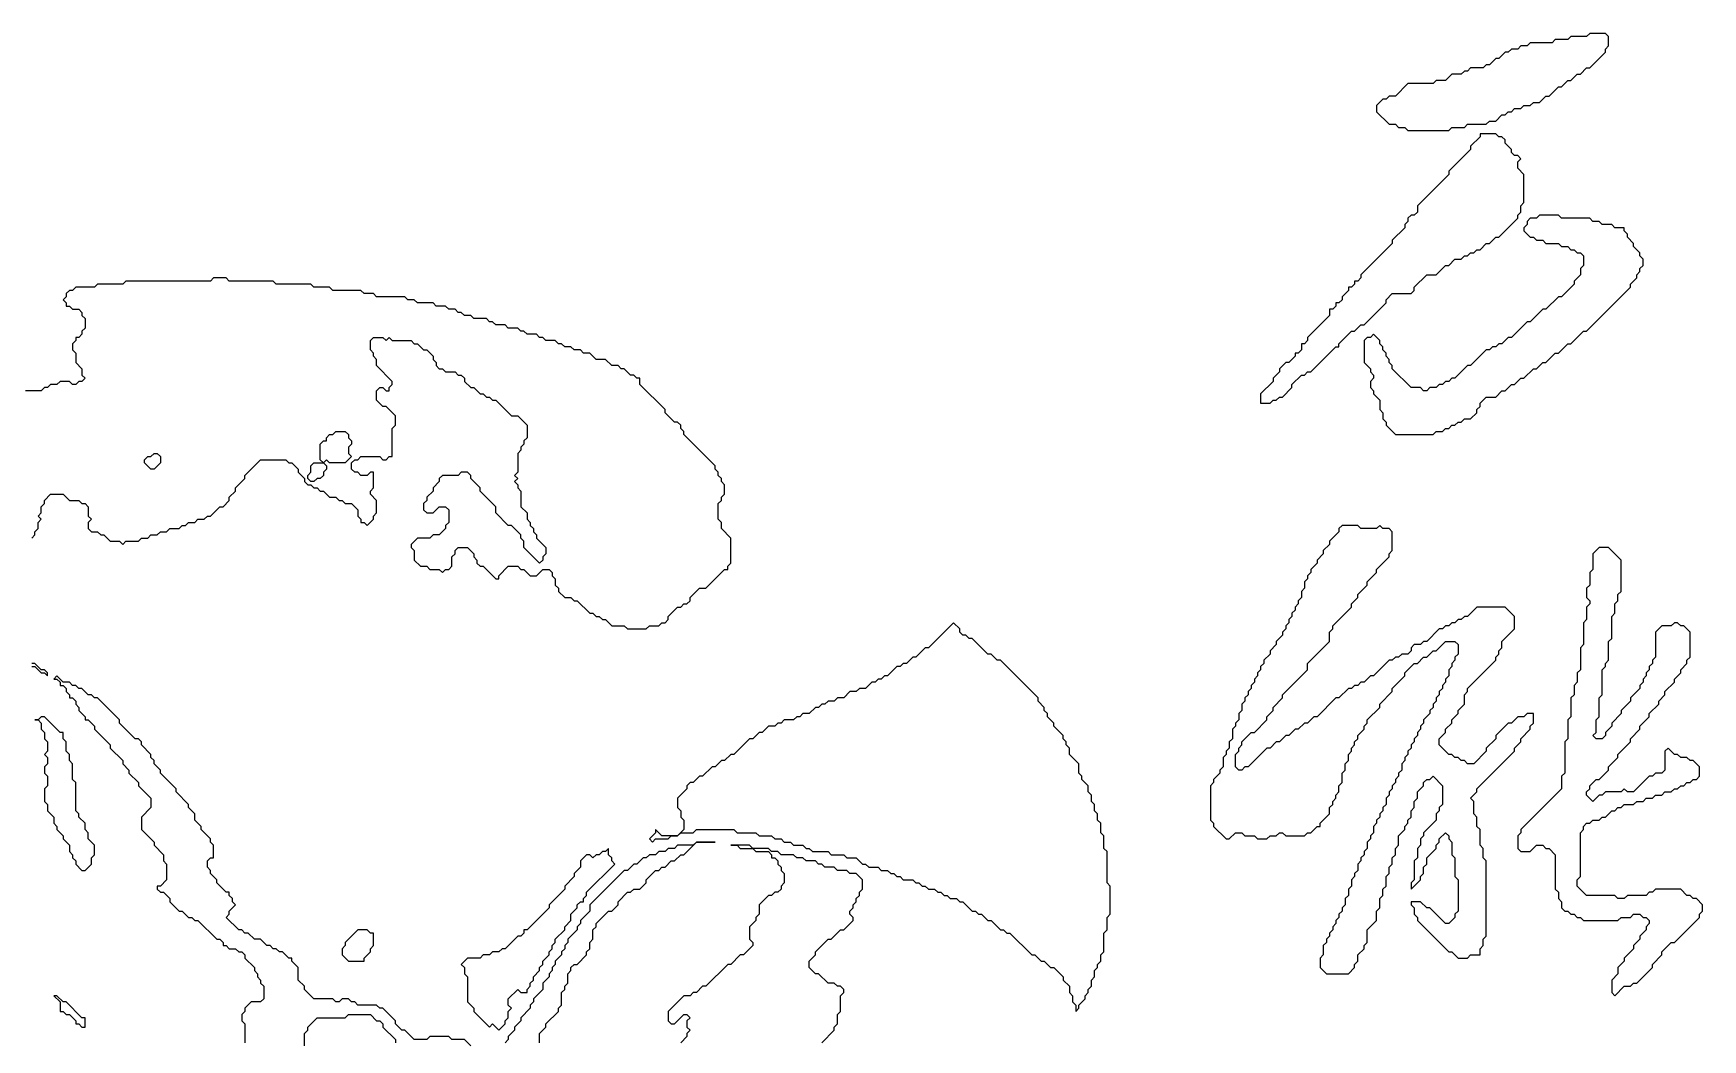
# Model space of a CAD drawing. Header units: millimetres. Extents: x 50 to 500, y 6 to 500.
# Drawn here: x 233.2 to 499.5, y 339 to 499.5 of the extents above; entities that cross this region are included whole.
import ezdxf

# ---------------------------------------------------------------- set-up
doc = ezdxf.new("R2010")
doc.units = ezdxf.units.MM

msp = doc.modelspace()

# ---------------------------------------------------------------- linework, layer by layer
for points in [[(481.5, 499.5), (481, 499), (478.5, 499), (478, 498.5), (476, 498.5), (475.5, 498), (472, 498), (471.5, 497.5), (470.5, 497.5), (470, 497), (469, 497), (468.5, 496.5), (468, 496.5), (467, 495.5), (466.5, 495.5), (465.5, 494.5), (465, 494.5), (464.5, 494), (462.5, 494), (462, 493.5), (461.5, 493.5), (461, 493), (459.5, 493), (458.5, 492), (457, 492), (456.5, 491.5), (452.5, 491.5), (450.5, 489.5), (449.5, 489.5), (449, 489), (448.5, 489), (447.5, 488), (447.5, 487), (449.5, 485), (450.5, 485), (451, 484.5), (452, 484.5), (452.5, 484), (459, 484), (459.5, 484.5), (461.5, 484.5), (462, 485), (465, 485), (465.5, 485.5), (466.5, 485.5), (467.5, 486.5), (468, 486.5), (468.5, 487), (469, 487), (469.5, 487.5), (470.5, 487.5), (471, 488), (472, 488), (472.5, 488.5), (473.5, 488.5), (474.5, 489.5), (475, 489.5), (476.5, 491), (477, 491), (478, 492), (478.5, 492), (479.5, 493), (480, 493), (481, 494), (481.5, 494), (484, 496.5), (484, 497), (484.5, 497.5), (484.5, 499), (484, 499.5)], [(464, 483.5), (464, 483), (462.5, 481.5), (462.5, 481), (459, 477.5), (459, 477), (454, 472), (454, 471), (453.5, 470.5), (453, 470.5), (452.5, 470), (452.5, 469.5), (452, 469), (452, 468.5), (450, 466.5), (450, 466), (445, 461), (445, 460.5), (444.5, 460), (444, 460), (444, 459.5), (443.5, 459), (443, 459), (443, 458.5), (442, 457.5), (442, 457), (441.5, 456.5), (441, 456.5), (441, 456), (440.5, 455.5), (440, 455.5), (440, 454.5), (436.5, 451), (436.5, 450.5), (436, 450), (435.5, 450), (435.5, 449), (435, 448.5), (434.5, 448.5), (434.5, 448), (433.5, 447), (433, 447), (432, 446), (432, 445.5), (431, 444.5), (431, 444), (429, 442), (429, 440.5), (430.5, 440.5), (431, 441), (431.5, 441), (432, 441.5), (432.5, 441.5), (434, 443), (434, 443.5), (435.5, 445), (436, 445), (436.5, 445.5), (437, 445.5), (441, 449.5), (441.5, 449.5), (441.5, 450), (443.5, 452), (444, 452), (445, 453), (445.5, 453), (449, 456.5), (449, 457), (450, 458), (453, 458), (453.5, 458.5), (453.5, 459), (455.5, 461), (457, 461), (458.5, 462.5), (459, 462.5), (460, 463.5), (461, 463.5), (461.5, 464), (462, 464), (462.5, 464.5), (463, 464.5), (463.5, 465), (464, 465), (465, 466), (465.5, 466), (466.5, 467), (467, 467), (470, 470), (470, 470.5), (470.5, 471), (470.5, 472), (471, 472.5), (471, 477), (470, 478), (470, 479), (470.5, 479.5), (470, 480), (469.5, 480), (469, 480.5), (469, 481), (468, 482), (468, 482.5), (467.5, 483), (467, 483), (466.5, 483.5)], [(473.5, 470.5), (473, 470), (472, 470), (471.5, 469.5), (471.5, 469), (471, 468.5), (471, 468), (472, 467), (472.5, 467), (473, 466.5), (474, 466.5), (474.5, 466), (476.5, 466), (477, 465.5), (478, 465.5), (478.5, 465), (479, 465), (479.5, 464.5), (480, 464.5), (480.5, 464), (480.5, 462.5), (480, 462), (480, 461), (479, 460), (479, 459.5), (477, 457.5), (476.5, 457.5), (474.5, 455.5), (474, 455.5), (472, 453.5), (471.5, 453.5), (469, 451), (468.5, 451), (467.5, 450), (467, 450), (466.5, 449.5), (466, 449.5), (465.5, 449), (465, 449), (462.5, 446.5), (462, 446.5), (460, 444.5), (459.5, 444.5), (459, 444), (458.5, 444), (458, 443.5), (457.5, 443.5), (457, 443), (456, 443), (455.5, 442.5), (455, 442.5), (454.5, 443), (453, 443), (450, 446), (450, 446.5), (449.5, 447), (449.5, 447.5), (449, 448), (449, 448.5), (448.5, 449), (448.5, 449.5), (448, 450), (448, 450.5), (447, 451.5), (446.5, 451), (446, 451), (445.5, 450.5), (445.5, 447), (446.5, 446), (446.5, 445.5), (447, 445), (447, 444.5), (446.5, 444), (446.5, 443), (447, 442.5), (447, 442), (448, 441), (448, 439.5), (448.5, 439), (448.5, 438), (449, 437.5), (449, 437), (450.5, 435.5), (456.5, 435.5), (457, 436), (458, 436), (458.5, 436.5), (459, 436.5), (459.5, 437), (460, 437), (460.5, 437.5), (461, 437.5), (461.5, 438), (462.5, 438), (463.5, 439), (463.5, 439.5), (464, 440), (464, 440.5), (465, 441.5), (466.5, 441.5), (467.5, 442.5), (468, 442.5), (469, 443.5), (469.5, 443.5), (470.5, 444.5), (471, 444.5), (472.5, 446), (473, 446), (474, 447), (474.5, 447), (476, 448.5), (476.5, 448.5), (478, 450), (478.5, 450), (480.5, 452), (481, 452), (488, 459), (488, 459.5), (489, 460.5), (489, 461), (489.5, 461.5), (489.5, 462), (490, 462.5), (490, 463.5), (489.5, 464), (489.5, 464.5), (488.5, 465.5), (488.5, 466), (487.5, 467), (487.5, 467.5), (487, 468), (487, 468.5), (485.5, 468.5), (485, 469), (483.5, 469), (483, 469.5), (482, 469.5), (481.5, 470), (477, 470), (476.5, 470.5)], [(281, 435.5), (281.5, 436), (283, 436), (283.5, 435.5), (283.5, 435), (284, 434.5), (284, 434), (283.5, 433.5), (283.5, 432.5), (284, 432), (283, 431), (280.5, 431), (280, 431.5), (279.5, 431), (279, 431.5), (279, 434), (279.5, 434.5), (280, 434.5), (280, 435), (280.5, 435.5)], [(252, 432), (252.5, 432.5), (253, 432.5), (253.5, 432), (253.5, 431), (252.5, 430), (252, 430), (251, 431), (251, 431.5), (251.5, 432)], [(277.5, 430.5), (278, 431), (279.5, 431), (280, 430.5), (280, 430), (279.5, 429.5), (279.5, 429), (279, 428.5), (278.5, 428.5), (278, 428), (277.5, 428), (277, 428.5), (277, 429), (277.5, 429.5)], [(442, 421), (441.5, 420.5), (441.5, 420), (440, 418.5), (440, 418), (439, 417), (439, 416.5), (438, 415.5), (438, 415), (437, 414), (437, 413.5), (436.5, 413), (436.5, 412.5), (436, 412), (436, 411), (435.5, 410.5), (435.5, 409.5), (435, 409), (435, 408.5), (434.5, 408), (434.5, 407.5), (434, 407), (434, 406.5), (433.5, 406), (433.5, 405.5), (433, 405), (433, 404.5), (432.5, 404), (432.5, 403.5), (431.5, 402.5), (431.5, 402), (430.5, 401), (430.5, 400.5), (429.5, 399.5), (429.5, 399), (429, 398.5), (429, 398), (428.5, 397.5), (428.5, 397), (428, 396.5), (428, 396), (427.5, 395.5), (427.5, 395), (427, 394.5), (427, 394), (426.5, 393.5), (426.5, 393), (426, 392.5), (426, 391.5), (425.5, 391), (425.5, 390), (425, 389.5), (425, 389), (424.5, 388.5), (424.5, 387), (424, 386.5), (424, 385.5), (423.5, 385), (423.5, 384.5), (423, 384), (423, 382.5), (422.5, 382), (422.5, 381.5), (421.5, 380.5), (421.5, 380), (421, 379.5), (421, 374), (421.5, 373.5), (421.5, 373), (423.5, 371), (424, 371), (425, 372), (426, 372), (426.5, 371.5), (428, 371.5), (428.5, 371), (430, 371), (430.5, 371.5), (431.5, 371.5), (432, 372), (432.5, 372), (433, 371.5), (436, 371.5), (436.5, 372), (437, 372), (438, 373), (438.5, 373), (438.5, 373.5), (440, 375), (440, 376), (440.5, 376.5), (440.5, 377), (441, 377.5), (441, 378), (441.5, 378.5), (441.5, 379.5), (442, 380), (442, 381.5), (442.5, 382), (442.5, 383), (443, 383.5), (443, 384.5), (443.5, 385), (443.5, 385.5), (444, 386), (444, 386.5), (444.5, 387), (444.5, 387.5), (445.5, 388.5), (445.5, 389), (446, 389.5), (446, 390), (448, 392), (448, 392.5), (450, 394.5), (450, 395), (452, 397), (452, 397.5), (453.5, 399), (454, 399), (455, 400), (455.5, 400), (456.5, 401), (457, 401), (458.5, 402.5), (460, 402.5), (460.5, 402), (460.5, 400.5), (460, 400), (460, 399.5), (459.5, 399), (459.5, 398.5), (459, 398), (459, 397), (458.5, 396.5), (458.5, 396), (458, 395.5), (458, 395), (457.5, 394.5), (457.5, 394), (457, 393.5), (457, 393), (456.5, 392.5), (456.5, 392), (456, 391.5), (456, 391), (455, 390), (455, 389.5), (454.5, 389), (454.5, 388.5), (454, 388), (454, 387.5), (453.5, 387), (453.5, 386.5), (453, 386), (453, 385.5), (452.5, 385), (452.5, 384.5), (452, 384), (452, 383.5), (451.5, 383), (451.5, 382), (451, 381.5), (451, 381), (450.5, 380.5), (450.5, 380), (450, 379.5), (450, 379), (449.5, 378.5), (449.5, 378), (449, 377.5), (449, 376.5), (448.5, 376), (448.5, 375.5), (448, 375), (448, 374.5), (447.5, 374), (447.5, 373.5), (447, 373), (447, 372), (446.5, 371.5), (446.5, 371), (446, 370.5), (446, 369.5), (445.5, 369), (445.5, 368.5), (445, 368), (445, 367.5), (444.5, 367), (444.5, 366), (444, 365.5), (444, 365), (443.5, 364.5), (443.5, 363.5), (443, 363), (443, 362), (442.5, 361.5), (442.5, 360.5), (442, 360), (442, 359.5), (441.5, 359), (441.5, 358.5), (441, 358), (441, 357.5), (440.5, 357), (440.5, 356.5), (440, 356), (440, 355.5), (439.5, 355), (439.5, 354.5), (439, 354), (439, 352.5), (438.5, 352), (438.5, 350.5), (439.5, 349.5), (443, 349.5), (444, 350.5), (444, 351), (444.5, 351.5), (444.5, 352.5), (445.5, 353.5), (445.5, 354), (446, 354.5), (446, 356.5), (447.5, 358), (447.5, 359.5), (448, 360), (448, 361.5), (448.5, 362), (448.5, 363), (449, 363.5), (449, 365), (449.5, 365.5), (449.5, 366.5), (450, 367), (450, 368), (450.5, 368.5), (450.5, 369.5), (451, 370), (451, 371.5), (452, 372.5), (452, 373), (452.5, 373.5), (452.5, 374), (453, 374.5), (453, 375.5), (453.5, 376), (453.5, 377), (454, 377.5), (454, 378.5), (455, 379.5), (455, 380), (455.5, 380.5), (456, 380.5), (456.5, 381), (458, 379.5), (458, 376.5), (457.5, 376), (457.5, 375.5), (457, 375), (457, 374), (455, 372), (455, 371.5), (454.5, 371), (454.5, 370), (454, 369.5), (454, 368), (453.5, 367.5), (453.5, 364.5), (453, 364), (453, 363), (454.5, 364.5), (454.5, 365), (455, 365.5), (455, 366.5), (455.5, 367), (455.5, 368), (457, 369.5), (457, 370), (457.5, 370.5), (457.5, 371), (458.5, 372), (459, 371.5), (459, 371), (459.5, 370.5), (459.5, 368.5), (460, 368), (460, 365), (460.5, 364.5), (460.5, 359.5), (460, 359), (460, 358.5), (459, 357.5), (458.5, 357.5), (456, 360), (455.5, 360), (454.5, 361), (453, 361), (453, 360.5), (453.5, 360), (453.5, 359), (454, 358.5), (454, 358), (459, 353), (459.5, 353), (460.5, 352), (462, 352), (462.5, 352.5), (464, 352.5), (464, 353.5), (464.5, 354), (464.5, 355), (465, 355.5), (465, 367.5), (464.5, 368), (464.5, 369.5), (464, 370), (464, 372.5), (463.5, 373), (463.5, 374.5), (463, 375), (463, 377), (462.5, 377.5), (463.5, 378.5), (463.5, 379), (469.5, 385), (469.5, 385.5), (470.5, 386.5), (470.5, 387), (472, 388.5), (472, 389), (472.5, 389.5), (472.5, 391), (471.5, 391), (471, 390.5), (470, 390.5), (469, 389.5), (468.5, 389.5), (466.5, 387.5), (466.5, 387), (465, 385.5), (465, 385), (463, 383), (462, 383), (461.5, 383.5), (461, 383.5), (460.5, 384), (460, 384), (459.5, 384.5), (459, 384.5), (457.5, 386), (457.5, 387), (458.5, 388), (458.5, 388.5), (459.5, 389.5), (459.5, 390), (460.5, 391), (460.5, 391.5), (461.5, 392.5), (461.5, 394), (462, 394.5), (462, 395), (466.5, 399.5), (466.5, 400), (467, 400.5), (467, 401), (467.5, 401.5), (467.5, 402.5), (469.5, 404.5), (469.5, 406.5), (468, 408), (463.5, 408), (462, 406.5), (461.5, 406.5), (461, 406), (460.5, 406), (460, 405.5), (459.5, 405.5), (459, 405), (458.5, 405), (458, 404.5), (457.5, 404.5), (455.5, 402.5), (455, 402.5), (454.5, 402), (453.5, 402), (453, 401.5), (453, 401), (452.5, 400.5), (451.5, 400.5), (451, 400), (450.5, 400), (450, 399.5), (449.5, 399.5), (447, 397), (446.5, 397), (445.5, 396), (445, 396), (444.5, 395.5), (444, 395.5), (443.5, 395), (443, 395), (441.5, 393.5), (441, 393.5), (438, 390.5), (437.5, 390.5), (436.5, 389.5), (436, 389.5), (435, 388.5), (434.5, 388.5), (433.5, 387.5), (433, 387.5), (432, 386.5), (431.5, 386.5), (430.5, 385.5), (430, 385.5), (427, 382.5), (426.5, 382.5), (426, 382), (425.5, 382), (425, 382.5), (425, 384.5), (425.5, 385), (425.5, 385.5), (426, 386), (426, 386.5), (427.5, 388), (428, 388), (430, 390), (430, 390.5), (431, 391.5), (431, 392), (432.5, 393.5), (432.5, 394), (436.5, 398), (436.5, 399), (440, 402.5), (440, 404), (440.5, 404.5), (440.5, 405), (443.5, 408), (443.5, 408.5), (444.5, 409.5), (444.5, 410), (446, 411.5), (446, 412), (447.5, 413.5), (447.5, 414), (449.5, 416), (449.5, 416.5), (450, 417), (450, 420), (449.5, 420.5), (448.5, 420.5), (448, 421), (447.5, 420.5), (445, 420.5), (444.5, 421)], [(483, 417.5), (482, 416.5), (482, 414), (481.5, 413.5), (481.5, 411.5), (481, 411), (481, 409.5), (481.5, 409), (481.5, 408.5), (481, 408), (481, 406), (480.5, 405.5), (480.5, 402), (480, 401.5), (480, 398), (479.5, 397.5), (479.5, 396), (479, 395.5), (479, 394), (478.5, 393.5), (478.5, 390.5), (478, 390), (478, 387), (477.5, 386.5), (477.5, 381.5), (477, 381), (477, 379), (470.5, 372.5), (470.5, 372), (470, 371.5), (470, 369.5), (470.5, 369), (472, 369), (473, 370), (474, 370), (474.5, 369.5), (475, 369.5), (476, 368.5), (476, 363), (476.5, 362.5), (476.5, 361.5), (477, 361), (477, 360), (477.5, 359.5), (478, 359.5), (478.5, 359), (479, 359), (479.5, 358.5), (480, 358.5), (480.5, 358), (486, 358), (486.5, 358.5), (488, 358.5), (488.5, 359), (489.5, 359), (490, 358.5), (490.5, 358.5), (491, 358), (491, 357.5), (490.5, 357), (490.5, 356.5), (489.5, 355.5), (489.5, 355), (488.5, 354), (488.5, 353.5), (487, 352), (487, 351.5), (486, 350.5), (486, 349.5), (485, 348.5), (485, 346.5), (485.5, 346), (487, 347.5), (488, 347.5), (488.5, 348), (489, 348), (491.5, 350.5), (491.5, 351), (493, 352.5), (493, 353), (494.5, 354.5), (495, 354.5), (499, 358.5), (499, 359), (499.5, 359.5), (499.5, 360.5), (498.5, 361.5), (498, 361.5), (497.5, 362), (497, 362), (496, 363), (492, 363), (491.5, 362.5), (491, 362.5), (490.5, 362), (487.5, 362), (487, 361.5), (486, 361.5), (485.5, 362), (481, 362), (479.5, 363.5), (479.5, 364.5), (480, 365), (480, 372), (480.5, 372.5), (480.5, 373), (481, 373.5), (481.5, 373.5), (482, 374), (483, 374), (483.5, 374.5), (484, 374.5), (485, 375.5), (485.5, 375.5), (486, 376), (486.5, 376), (487, 376.5), (488.5, 376.5), (489, 377), (490, 377), (490.5, 377.5), (491.5, 377.5), (492, 378), (493, 378), (493.5, 378.5), (494.5, 378.5), (495, 379), (495.5, 379), (496, 379.5), (496.5, 379.5), (497, 380), (497.5, 380), (498, 380.5), (498.5, 380.5), (499, 381), (499, 382.5), (498, 383.5), (497.5, 383.5), (497, 384), (496, 384), (495.5, 384.5), (495, 384.5), (494, 385.5), (493.5, 385), (493.5, 382), (493, 381.5), (492, 381.5), (491.5, 381), (491, 381), (488.5, 378.5), (487.5, 378.5), (487, 379), (486.5, 378.5), (484, 378.5), (483.5, 378), (483, 378), (482, 377), (481, 378), (481, 378.5), (481.5, 379), (481.5, 379.5), (482.5, 380.5), (483, 380.5), (484.5, 382), (484.5, 382.5), (486, 384), (486, 384.5), (488, 386.5), (488, 387), (489.5, 388.5), (489.5, 389), (491, 390.5), (491, 391), (492.5, 392.5), (492.5, 393), (493.5, 394), (493.5, 394.5), (495, 396), (495, 396.5), (496, 397.5), (496, 398), (497, 399), (497, 399.5), (497.5, 400), (497.5, 404), (496.5, 405), (496, 405), (495.5, 405.5), (495, 405.5), (494.5, 405), (493, 405), (492, 404), (492, 400), (491.5, 399.5), (491.5, 399), (491, 398.5), (491, 398), (490.5, 397.5), (490.5, 397), (490, 396.5), (490, 396), (489.5, 395.5), (489.5, 395), (488, 393.5), (488, 393), (486.5, 391.5), (486.5, 391), (485, 389.5), (485, 389), (484, 388), (484, 387.5), (483.5, 387), (482.5, 387), (482, 387.5), (482.5, 388), (482.5, 390), (483, 390.5), (483, 393.5), (483.5, 394), (483.5, 398), (484, 398.5), (484, 399), (484.5, 399.5), (484.5, 402.5), (485, 403), (485, 406.5), (485.5, 407), (485.5, 408.5), (486, 409), (486, 410), (486.5, 410.5), (486.5, 415.5), (484.5, 417.5)], [(380, 405.5), (376, 401.5), (375.5, 401.5), (374, 400), (373.5, 400), (372.5, 399), (372, 399), (371.5, 398.5), (371, 398.5), (369.5, 397), (369, 397), (368.5, 396.5), (368, 396.5), (367.5, 396), (367, 396), (366, 395), (365, 395), (364.5, 394.5), (363.5, 394.5), (362.5, 393.5), (361.5, 393.5), (361, 393), (360, 393), (359.5, 392.5), (359, 392.5), (358.5, 392), (358, 392), (357, 391), (356, 391), (355.5, 390.5), (355, 390.5), (354.5, 390), (353, 390), (352.5, 389.5), (352, 389.5), (351.5, 389), (350.5, 389), (349.5, 388), (349, 388), (348, 387), (347.5, 387), (345, 384.5), (344.5, 384.5), (343.5, 383.5), (343, 383.5), (342, 382.5), (341.5, 382.5), (340, 381), (339.5, 381), (338.5, 380), (338, 380), (337.5, 379.5), (337.5, 379), (336, 377.5), (336, 376), (336.5, 375.5), (336.5, 374.5), (337, 374), (337, 372.5), (336, 371.5), (333.5, 371.5), (332.5, 372.5), (332.5, 372), (331.5, 371), (332, 370.5), (332.5, 371), (334.5, 371), (335, 371.5), (336, 371.5), (336.5, 372), (338.5, 372), (339, 372.5), (345, 372.5), (345.5, 372), (348.5, 372), (349, 371.5), (351, 371.5), (351.5, 371), (352.5, 371), (353, 370.5), (354, 370.5), (354.5, 370), (356, 370), (356.5, 369.5), (357, 369.5), (357.5, 369), (360, 369), (360.5, 368.5), (362.5, 368.5), (363, 368), (364.5, 368), (365.5, 367), (366, 367), (366.5, 366.5), (368, 366.5), (368.5, 366), (369.5, 366), (370, 365.5), (370.5, 365.5), (371, 365), (371.5, 365), (372, 364.5), (373.5, 364.5), (374, 364), (374.5, 364), (375, 363.5), (375.5, 363.5), (376, 363), (377, 363), (377.5, 362.5), (378, 362.5), (378.5, 362), (379, 362), (379.5, 361.5), (380.5, 361.5), (381, 361), (381.5, 361), (383, 359.5), (383.5, 359.5), (384, 359), (384.5, 359), (385.5, 358), (386, 358), (387.5, 356.5), (388, 356.5), (388.5, 356), (389, 356), (392.5, 352.5), (393, 352.5), (394, 351.5), (394.5, 351.5), (395.5, 350.5), (396, 350.5), (397.5, 349), (397.5, 348.5), (398.5, 347.5), (398.5, 346.5), (399, 346), (399, 345), (399.5, 344.5), (399.5, 343.5), (400, 344), (400, 344.5), (401, 345.5), (401, 346), (401.5, 346.5), (401.5, 347), (402, 347.5), (402, 348.5), (402.5, 349), (402.5, 350), (403, 350.5), (403, 351), (403.5, 351.5), (403.5, 352.5), (404, 353), (404, 356), (404.5, 356.5), (404.5, 358.5), (405, 359), (405, 363.5), (404.5, 364), (404.5, 369), (404, 369.5), (404, 371.5), (403.5, 372), (403.5, 373.5), (403, 374), (403, 375), (402.5, 375.5), (402.5, 376.5), (402, 377), (402, 378), (401.5, 378.5), (401.5, 379.5), (400.5, 380.5), (400.5, 381), (400, 381.5), (400, 383), (398.5, 384.5), (398.5, 385.5), (398, 386), (398, 386.5), (397.5, 387), (397.5, 387.5), (396, 389), (396, 389.5), (395, 390.5), (395, 391), (394.5, 391.5), (394.5, 392), (393.5, 393), (393.5, 393.5), (387.5, 399.5), (387, 399.5), (386, 400.5), (385.5, 400.5), (383, 403), (382.5, 403), (382, 403.5), (381.5, 403.5), (381, 404), (381, 404.5)], [(234.5, 390.5), (234, 390), (233.5, 390), (234, 390), (234.5, 389.5), (234.5, 388.5), (235, 388), (235, 387), (235.5, 386.5), (235.5, 385), (235, 384.5), (235.5, 384), (235.5, 383), (235, 382.5), (235, 381.5), (235.5, 381), (235.5, 379.5), (235, 379), (235, 377), (235.5, 376.5), (235.5, 375.5), (236.5, 374.5), (236.5, 373.5), (237, 373), (237, 372.5), (238, 371.5), (238, 371), (239, 370), (239, 369), (239.5, 368.5), (239.5, 368), (240, 367.5), (240, 367), (241, 366), (241.5, 366), (242.5, 367), (242.5, 368), (243, 368.5), (243, 370), (242, 371), (242, 372), (241.5, 372.5), (241.5, 373.5), (240.5, 374.5), (240.5, 375), (240, 375.5), (240, 380), (239.5, 380.5), (239.5, 383), (239, 383.5), (239, 384.5), (238.5, 385), (238.5, 386.5), (238, 387), (238, 388), (237.5, 388), (235, 390.5)], [(325, 369.5), (324.5, 369), (324, 369), (323.5, 368.5), (323, 368.5), (322.5, 368), (322, 368.5), (321.5, 368.5), (320.5, 367.5), (320.5, 366.5), (319.5, 365.5), (319.5, 365), (318, 363.5), (318, 363), (315.5, 360.5), (315.5, 360), (312, 356.5), (311.5, 356.5), (311.5, 356), (311, 355.5), (310.5, 355.5), (308.5, 353.5), (308, 353.5), (307.5, 353), (306.5, 353), (306, 352.5), (305, 352.5), (304.5, 352), (302.5, 352), (301.5, 351), (302, 350.5), (302, 349.5), (302.5, 349), (302.5, 345), (303.5, 344), (303.5, 343.5), (306, 341), (306.5, 341.5), (307.5, 340.5), (308.5, 341.5), (308.5, 342), (309, 342.5), (309, 343.5), (309.5, 344), (309, 344.5), (309, 345.5), (310.5, 347), (311, 346.5), (312, 346.5), (312, 347), (312.5, 347.5), (312.5, 348), (313, 348.5), (313, 349), (314, 350), (314, 350.5), (314.5, 351), (314.5, 351.5), (315.5, 352.5), (315.5, 353), (316, 353.5), (316, 354), (316.5, 354.5), (316.5, 355), (318, 356.5), (318, 357), (319, 358), (319, 359), (320, 360), (320, 360.5), (320.5, 361), (321, 361), (321, 361.5), (321.5, 362), (321.5, 362.5), (326, 367), (325.5, 367.5), (325.5, 368), (325, 368.5)], [(285, 356.5), (283, 354.5), (283, 354), (282.5, 353.5), (282.5, 352.5), (283.5, 351.5), (286, 351.5), (286, 352), (287, 353), (287, 353.5), (287.5, 354), (287.5, 356), (287, 356), (286.5, 356.5)], [(236.5, 346), (237.5, 345), (237.5, 343.5), (238, 343.5), (238.5, 343), (239, 343), (240, 342), (240, 341.5), (240.5, 341.5), (241, 341), (241.5, 341), (241.5, 342.5), (241, 342.5), (238.5, 345), (238, 345), (237, 346)]]:
    msp.add_lwpolyline(points, close=True)
for points in [[(233, 419), (233.5, 419.5), (233.5, 420), (234, 420.5), (234, 421.5), (234.5, 422), (234, 422.5), (234.5, 423), (234.5, 424), (235, 424.5), (235, 425), (236, 426), (238, 426), (239, 425), (240.5, 425), (241, 424.5), (241.5, 424.5), (242, 424), (242, 422.5), (242.5, 422), (242, 421.5), (242, 420.5), (242.5, 420), (243.5, 420), (244, 419.5), (244.5, 419.5), (245.5, 418.5), (247, 418.5), (247.5, 418), (248, 418.5), (250, 418.5), (250.5, 419), (251.5, 419), (252, 419.5), (253, 419.5), (253.5, 420), (254.5, 420), (255, 420.5), (256.5, 420.5), (257, 421), (257.5, 421), (258, 421.5), (259, 421.5), (259.5, 422), (260.5, 422), (261, 422.5), (261.5, 422.5), (263, 424), (263.5, 424), (264.5, 425), (264.5, 425.5), (265.5, 426.5), (265.5, 427), (267, 428.5), (267, 429), (269.5, 431.5), (273.5, 431.5), (274, 431), (274.5, 431), (275.5, 430), (275.5, 429.5), (276.5, 428.5), (276.5, 428), (277, 427.5), (277.5, 427.5), (278, 427), (278.5, 427), (279, 426.5), (279.5, 426.5), (280.5, 425.5), (281.5, 425.5), (282, 425), (282.5, 425), (283, 424.5), (284, 424.5), (285, 423.5), (285, 422.5), (285.5, 422), (285.5, 421.5), (286, 421.5), (286.5, 421), (287.5, 422), (287.5, 422.5), (288, 423), (288, 425), (287, 426), (287, 426.5), (287.5, 427), (287.5, 429.5), (287, 429.5), (286.5, 429), (285.5, 429), (285, 429.5), (284.5, 429.5), (284, 430), (284, 431), (284.5, 431.5), (285, 431.5), (285.5, 432), (288.5, 432), (289, 431.5), (289.5, 431.5), (290, 432), (290.5, 432), (290.5, 436.5), (291, 437), (291, 438.5), (289.5, 440), (289, 440), (288, 441), (288, 442.5), (288.5, 443), (289, 443), (289.5, 442.5), (290, 442.5), (290, 443), (290.5, 443.5), (290.5, 444), (288, 446.5), (288, 447.5), (287.5, 448), (287.5, 448.5), (287, 449), (287, 450.5), (287.5, 451), (289, 451), (289.5, 450.5), (290, 451), (290.5, 450.5), (293.5, 450.5), (294, 450), (294.5, 450), (295.5, 449), (296, 449), (297, 448), (297, 447.5), (297.5, 447), (297.5, 446.5), (298, 446), (298.5, 446), (299, 445.5), (300.5, 445.5), (301, 445), (301.5, 445), (302, 444.5), (302, 444), (303, 443), (303.5, 443), (304.5, 442), (305, 442), (305.5, 441.5), (306, 441.5), (306.5, 441), (307, 441), (309.5, 438.5), (310.5, 438.5), (312, 437), (312, 435), (311.5, 434.5), (311.5, 434), (311, 433.5), (311, 433), (310.5, 432.5), (310.5, 429.5), (310, 429), (310.5, 428.5), (310, 428), (310.5, 427.5), (310.5, 427), (311, 426.5), (311, 424), (312, 423), (312, 422), (312.5, 421.5), (312.5, 421), (313, 420.5), (313, 420), (313.5, 419.5), (313.5, 419), (315, 417.5), (315, 416.5), (314.5, 416), (314.5, 415.5), (314, 415), (311.5, 417.5), (311.5, 418.5), (311, 419), (311, 419.5), (309.5, 421), (309, 421), (307, 423), (307, 424), (304.5, 426.5), (304.5, 427), (303, 428.5), (303, 429), (302.5, 429.5), (301.5, 429.5), (301, 429), (298.5, 429), (298, 428.5), (298, 428), (297, 427), (297, 426.5), (296, 425.5), (296, 425), (295.5, 424.5), (295.5, 423.5), (296, 423), (297, 423), (298, 424), (299, 424), (299.5, 423.5), (299.5, 421.5), (299, 421), (299, 420.5), (298, 419.5), (297, 419.5), (296.5, 419), (294.5, 419), (293.5, 418), (293.5, 417.5), (294, 417), (294, 415.5), (295, 414.5), (296, 414.5), (296.5, 414), (298, 414), (298.5, 413.5), (299, 414), (299.5, 414), (300, 414.5), (300, 416), (300.5, 416.5), (300.5, 417), (301, 417.5), (302.5, 417.5), (303.5, 416.5), (303.5, 416), (304, 415.5), (304, 415), (304.5, 414.5), (305, 414.5), (307, 412.5), (307.5, 412.5), (307.5, 413), (309, 414.5), (310.5, 414.5), (311, 414), (311.5, 414), (312.5, 413), (313.5, 413), (314.5, 414), (315.5, 414), (316, 413.5), (316, 413), (316.5, 412.5), (316.5, 411.5), (317, 411), (317, 410.5), (318, 409.5), (319, 409.5), (319.5, 409), (320, 409), (322, 407), (322.5, 407), (323, 406.5), (323.5, 406.5), (324, 406), (324.5, 406), (325.5, 405), (327.5, 405), (328, 404.5), (331, 404.5), (331.5, 405), (333, 405), (333.5, 405.5), (334, 405.5), (334.5, 406), (334.5, 406.5), (336, 408), (336.5, 408), (337, 408.5), (337.5, 408.5), (338, 409), (338, 409.5), (339.5, 411), (340.5, 411), (343.5, 414), (344, 414), (344, 414.5), (344.5, 415), (344.5, 419), (343, 420.5), (343, 421.5), (342.5, 422), (342.5, 424.5), (343, 425), (343, 425.5), (343.5, 426), (343.5, 427.5), (343, 428), (343, 428.5), (342.5, 429), (342.5, 429.5), (342, 430), (342, 430.5), (337, 435.5), (337, 436), (336.5, 436.5), (336.5, 437), (336, 437.5), (335.5, 437.5), (334, 439), (334, 439.5), (330, 443.5), (330, 444.5), (329.5, 444.5), (329, 445), (328.5, 445), (327.5, 446), (327, 446), (326.5, 446.5), (325.5, 446.5), (324.5, 447.5), (323, 447.5), (322, 448.5), (321, 448.5), (320.5, 449), (319.5, 449), (319, 449.5), (318, 449.5), (317.5, 450), (317, 450), (316.5, 450.5), (315, 450.5), (314.5, 451), (314, 451), (313.5, 451.5), (312, 451.5), (311.5, 452), (311, 452), (310.5, 452.5), (309, 452.5), (308.5, 453), (307, 453), (306.5, 453.5), (306, 453.5), (305.5, 454), (303.5, 454), (303, 454.5), (302, 454.5), (301.5, 455), (301, 455), (300.5, 455.5), (299.5, 455.5), (299, 456), (297.5, 456), (297, 456.5), (294.5, 456.5), (294, 457), (293, 457), (292.5, 457.5), (288, 457.5), (287.5, 458), (286, 458), (285.5, 458.5), (281, 458.5), (280.5, 459), (278, 459), (277.5, 459.5), (272, 459.5), (271.5, 460), (264.5, 460), (264, 460.5), (262, 460.5), (261.5, 460), (248, 460), (247.5, 459.5), (243.5, 459.5), (243, 459), (240, 459), (239.5, 458.5), (239, 458.5), (238.5, 458), (238.5, 457.5), (238, 457), (238.5, 456.5), (238.5, 456), (239, 456), (239.5, 455.5), (240.5, 455.5), (241, 455), (241, 454.5), (241.5, 454), (241.5, 452.5), (241, 452), (241, 451.5), (240.5, 451), (240, 451), (240, 450.5), (239.5, 450), (239.5, 449), (240, 448.5), (240, 447), (241, 446), (241, 445), (241.5, 444.5), (241, 444), (240.5, 444), (240, 443.5), (239.5, 443.5), (239, 444), (237.5, 444), (237, 443.5), (236, 443.5), (235.5, 443), (235, 443), (234.5, 442.5), (232, 442.5)], [(233, 398.5), (233.5, 398.5), (234.5, 397.5), (235, 397.5), (235.5, 397), (235.5, 397.5), (235, 398), (234.5, 398), (233.5, 399), (233, 399)], [(303, 338), (302, 339), (300, 339), (299.5, 339.5), (296.5, 339.5), (296, 339), (294, 339), (292.5, 340.5), (292, 340.5), (291, 341.5), (291, 342), (289, 344), (288.5, 344), (288, 344.5), (285, 344.5), (284.5, 345), (284, 345), (283.5, 345.5), (282.5, 345.5), (282, 345), (281.5, 345), (281, 345.5), (278, 345.5), (276.5, 347), (276.5, 347.5), (275.5, 348.5), (275.5, 350.5), (274.5, 351.5), (274.5, 352), (274, 352), (273, 353), (272.5, 353), (272, 353.5), (271.5, 353.5), (271, 354), (270.5, 354), (269.5, 355), (268.5, 355), (267.5, 356), (267, 356), (266.5, 356.5), (266, 356.5), (264, 358.5), (264.5, 359), (264.5, 359.5), (265.5, 360.5), (265, 361), (265, 361.5), (264.5, 362), (264.5, 362.5), (264, 362.5), (262.5, 364), (262.5, 364.5), (261.5, 365.5), (261.5, 366), (261, 366.5), (261, 367.5), (261.5, 368), (262, 368), (262, 370), (261.5, 370.5), (261.5, 371), (260, 372.5), (260, 373), (259, 374), (259, 375), (258, 376), (258, 376.5), (256, 378.5), (256, 379), (253.5, 381.5), (253.5, 382), (252.5, 383), (252.5, 383.5), (252, 384), (252, 384.5), (250.5, 386), (250.5, 386.5), (250, 387), (249.5, 387), (247, 389.5), (247, 390), (243.5, 393.5), (243, 393.5), (242.5, 394), (242, 394), (241, 395), (240.5, 395), (240, 395.5), (239.5, 395.5), (239, 396), (238, 396), (237, 397), (236.5, 396.5), (237, 396.5), (237.5, 396), (237.5, 395.5), (238, 395.5), (238.5, 395), (238.5, 394.5), (239, 394), (239, 393.5), (239.5, 393.5), (240, 393), (240, 392.5), (240.5, 392), (240.5, 391.5), (241.5, 390.5), (241.5, 390), (242, 390), (243, 389), (243, 388.5), (245.5, 386), (245.5, 385.5), (247.5, 383.5), (247.5, 383), (248.5, 382), (248.5, 381.5), (250, 380), (250, 379.5), (252, 377.5), (252, 376), (250.5, 374.5), (250.5, 372.5), (252.5, 370.5), (252.5, 370), (254, 368.5), (254, 367.5), (254.5, 367), (254.5, 364.5), (253.5, 363.5), (253, 363.5), (253, 363), (253.5, 362.5), (254, 362.5), (255, 361.5), (255, 361), (256.5, 359.5), (257, 359.5), (258, 358.5), (258.5, 358.5), (259, 358), (259.5, 358), (262.5, 355), (263, 355), (263.5, 354.5), (263.5, 354), (264, 354), (264.5, 353.5), (265.5, 353.5), (266, 353), (266.5, 353), (267, 352.5), (267, 352), (268.5, 350.5), (268.5, 350), (269, 349.5), (269, 349), (269.5, 348.5), (269.5, 348), (270, 347.5), (270, 345.5), (269.5, 345), (268, 345), (267, 344), (267, 343.5), (266.5, 343), (266.5, 342), (267, 341.5), (267, 338.5)], [(314, 338.5), (314, 340), (315, 341), (315, 341.5), (317, 343.5), (317, 344), (317.5, 344.5), (317.5, 346.5), (318, 347), (318, 347.5), (318.5, 348), (318.5, 349.5), (319, 350), (319, 350.5), (319.5, 351), (320, 351), (321.5, 352.5), (321.5, 353), (322, 353.5), (322, 354.5), (322.5, 355), (322.5, 356.5), (323, 357), (323, 357.5), (325, 359.5), (325.5, 359.5), (326.5, 360.5), (326.5, 361), (328, 362.5), (328.5, 362.5), (329, 363), (330, 363), (331, 364), (331, 364.5), (332.5, 366), (333, 366), (333.5, 366.5), (334, 366.5), (335, 367.5), (335.5, 367.5), (336.5, 368.5), (337, 368.5), (339, 370.5), (342, 370.5), (339, 370.5), (338.5, 370), (336, 370), (335.5, 369.5), (334.5, 369.5), (334, 369), (333, 369), (332.5, 368.5), (331.5, 368.5), (331, 368), (330.5, 368), (329.5, 367), (329, 367), (328, 366), (327.5, 366), (322, 360.5), (322, 359.5), (320.5, 358), (320.5, 357.5), (320, 357), (320, 356.5), (318.5, 355), (318.5, 354.5), (318, 354), (318, 353.5), (317.5, 353), (317.5, 352.5), (316.5, 351.5), (316.5, 351), (316, 350.5), (316, 350), (315.5, 349.5), (315.5, 349), (314.5, 348), (314.5, 347), (313, 345.5), (313, 345), (312.5, 344.5), (312.5, 344), (311, 342.5), (311, 342), (310, 341), (310, 340.5), (309, 339.5), (309, 339), (308.5, 338.5)], [(359, 338.5), (361, 340.5), (361, 341), (361.5, 341.5), (361.5, 343), (362, 343.5), (362, 346), (362.5, 346.5), (362.5, 347), (362, 347.5), (361.5, 347.5), (361, 348), (360, 348), (358.5, 349.5), (358, 349.5), (357, 350.5), (357, 351.5), (358, 352.5), (358, 353), (360, 355), (360.5, 355), (362, 356.5), (362.5, 356.5), (364, 358), (364, 358.5), (363.5, 359), (363.5, 359.5), (364, 360), (364, 360.5), (364.5, 361), (364.5, 361.5), (365, 362), (365, 362.5), (365.5, 363), (365.5, 364.5), (364.5, 365.5), (363.5, 365.5), (363, 366), (361.5, 366), (361, 366.5), (359.5, 366.5), (359, 367), (358.5, 367), (358, 367.5), (356.5, 367.5), (356, 368), (355, 368), (354.5, 368.5), (352.5, 368.5), (352, 369), (351, 369), (350.5, 369.5), (348, 369.5), (347.5, 370), (344.5, 370), (345.5, 370), (346, 369.5), (348, 369.5), (348.5, 369), (350.5, 369), (351, 368.5), (351, 368), (351.5, 368), (352, 367.5), (352, 367), (352.5, 366.5), (352.5, 366), (353, 365.5), (353, 364), (352.5, 363.5), (352.5, 363), (352, 362.5), (351.5, 362.5), (351, 362), (350.5, 362), (349, 360.5), (349, 359), (348.5, 358.5), (348.5, 358), (347.5, 357), (347.5, 355), (348, 354.5), (348, 354), (346.5, 352.5), (346, 352.5), (344.5, 351), (344, 351), (340.5, 347.5), (340, 347.5), (339, 346.5), (338.5, 346.5), (338, 346), (337, 346), (334.5, 343.5), (334.5, 342), (335, 341.5), (335.5, 341.5), (337, 343), (337.5, 343), (338, 342.5), (337.5, 342), (337.5, 341), (338, 340.5), (337.5, 340), (337.5, 339.5), (336.5, 338.5)], [(276.5, 338), (276.5, 340), (277, 340.5), (277, 341), (278.5, 342.5), (283, 342.5), (283.5, 343), (287, 343), (288, 342), (288.5, 342), (289, 341.5), (289, 341), (291, 339), (291, 338.5)]]:
    msp.add_lwpolyline(points)

doc.saveas('drawing.dxf')
